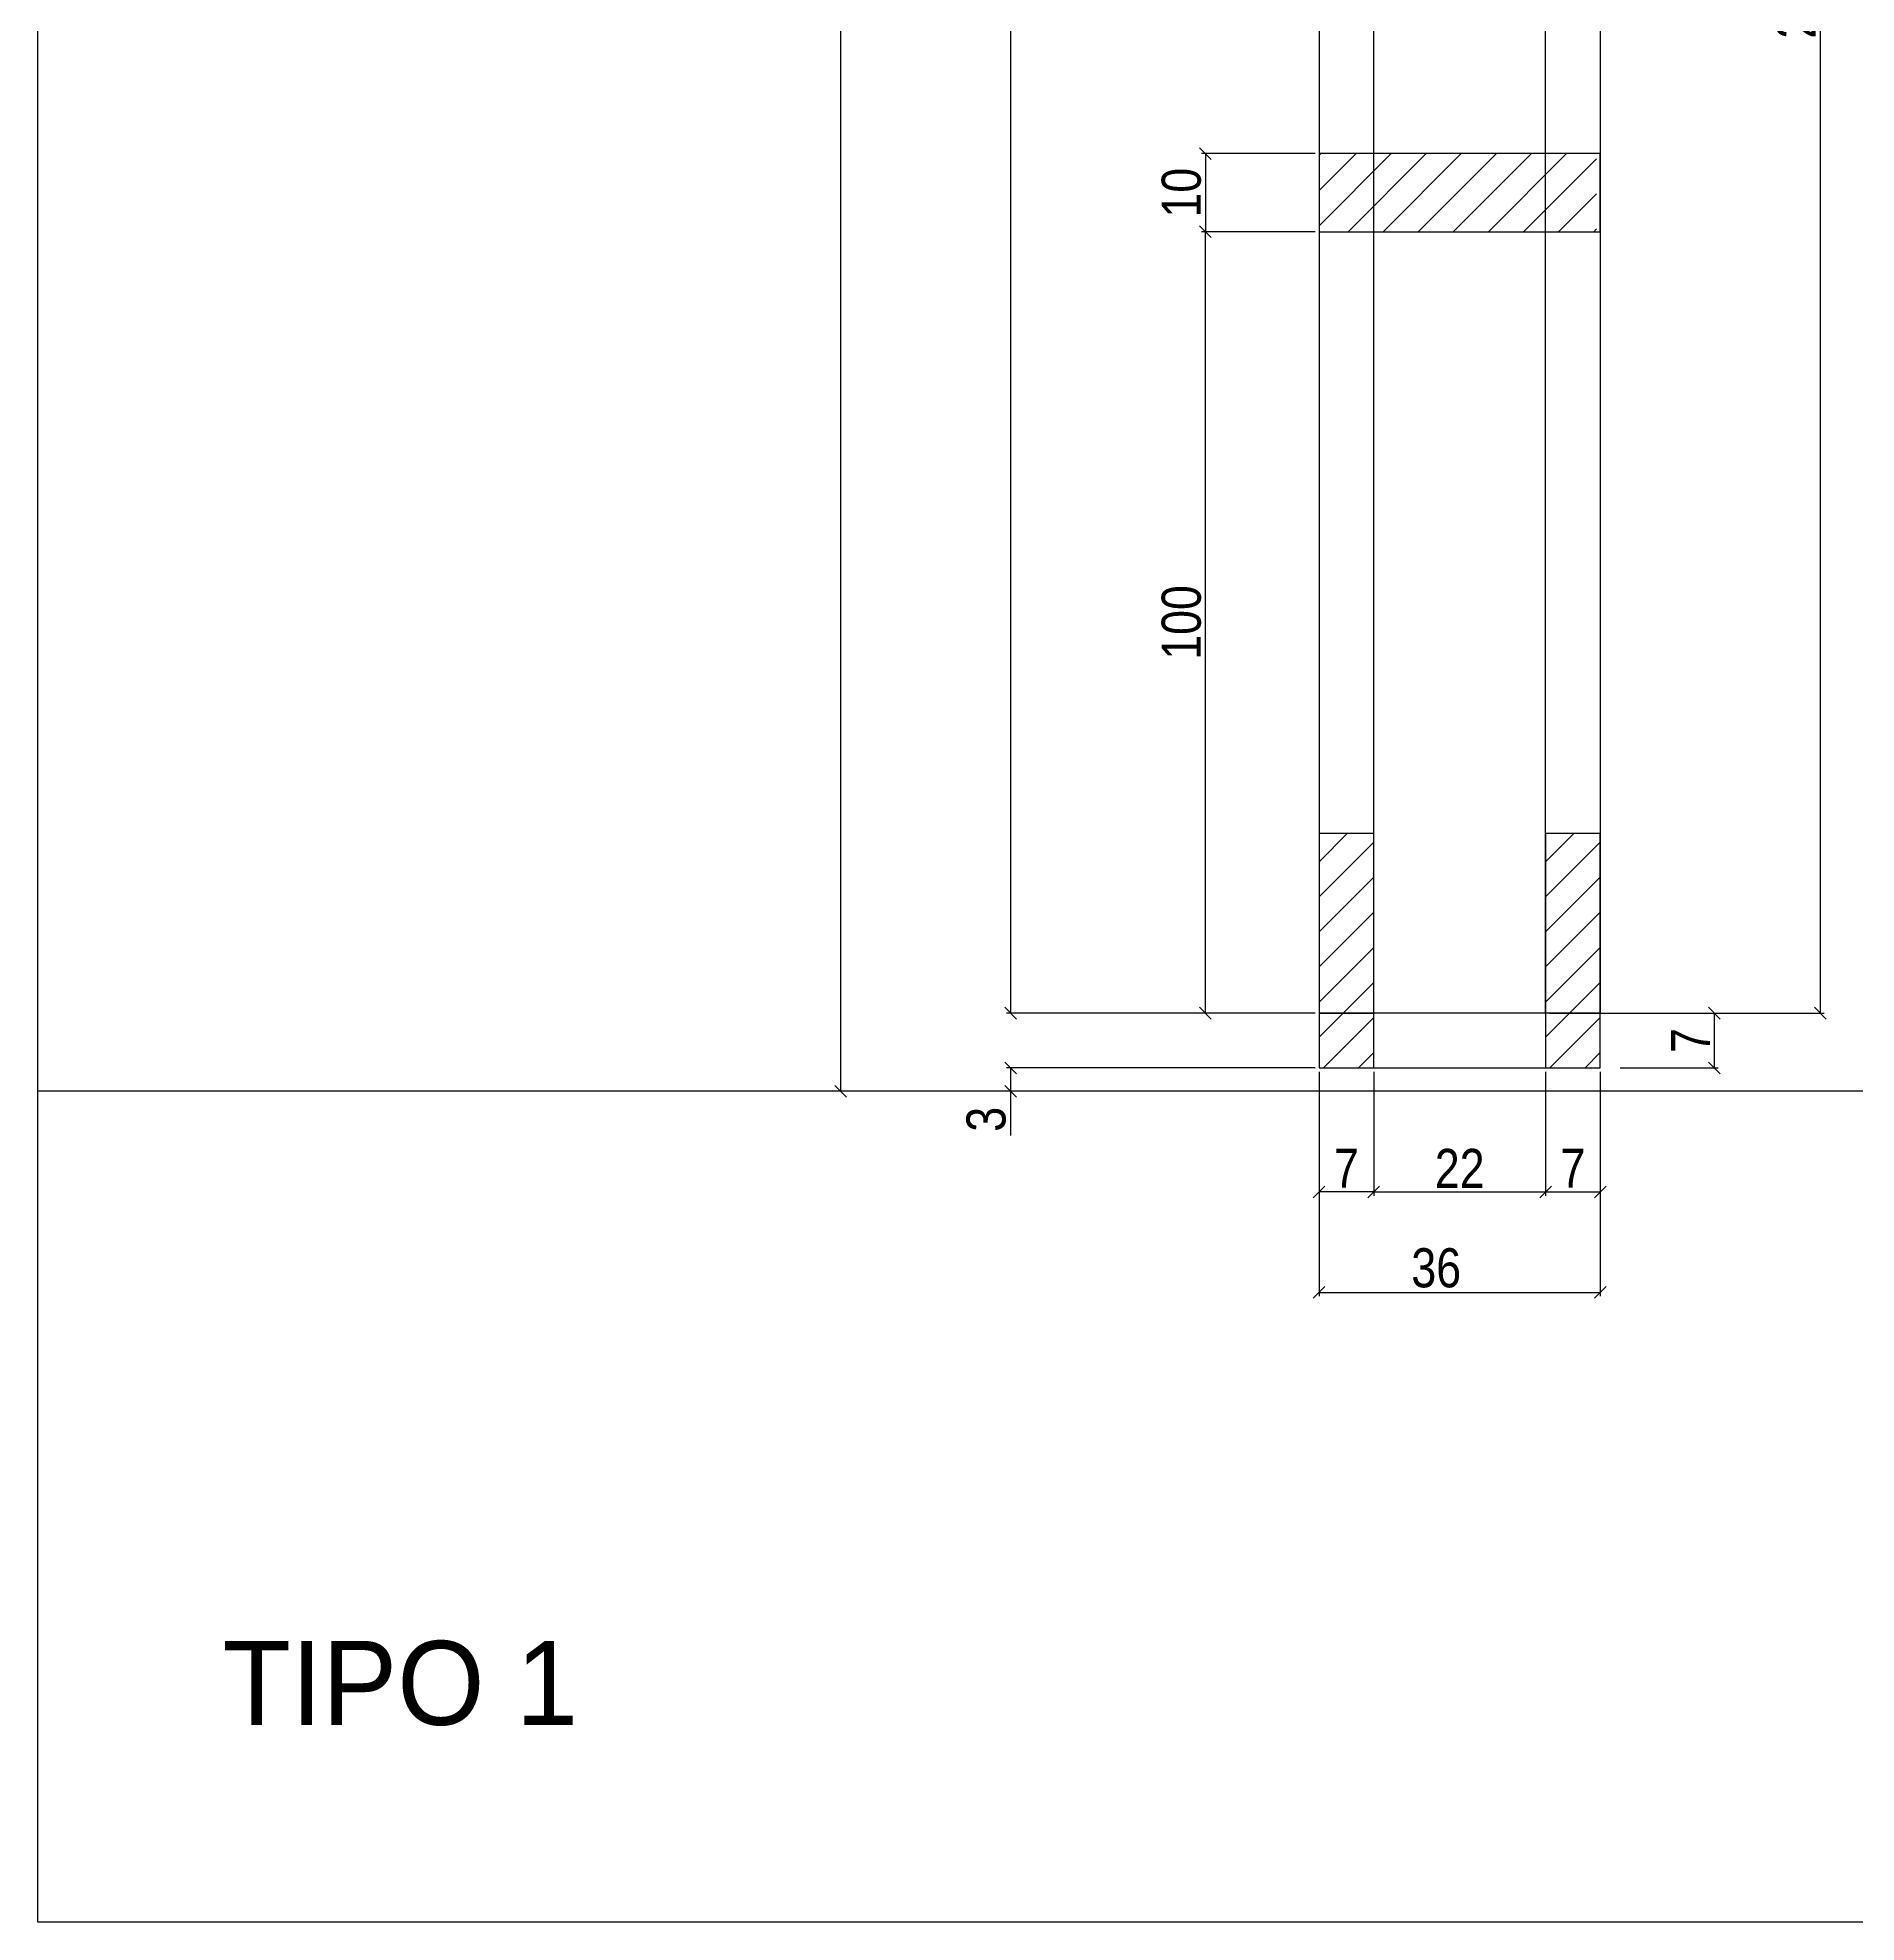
# Model space of a CAD drawing. Extents: x 17311 to 161354, y 153625 to 210355.
# Drawn here: x 17744.1 to 18209.6, y 206377.1 to 206859.5 of the extents above; entities that cross this region are included whole.
import ezdxf

# ---------------------------------------------------------------- set-up
doc = ezdxf.new("R2010")
doc.units = 0
doc.layers.get('0').update_dxf_attribs({"linetype": 'CONTINUOUS'})
doc.layers.get('DEFPOINTS').update_dxf_attribs({"linetype": 'CONTINUOUS'})
for name, color, linetype in [('8', 111, 'CONTINUOUS'), ('COTA', 241, 'CONTINUOUS'), ('detalhes', 4, 'CONTINUOUS'), ('Painéis', 200, 'CONTINUOUS'), ('SARR_7x7', 40, 'CONTINUOUS'), ('TIRAS REESCORAMENTO', 252, 'CONTINUOUS')]:
    doc.layers.add(name, color=color, linetype=linetype)
doc.styles.add('COTA TECNICA 2X', font='techl___.ttf', dxfattribs={"height": 10})
doc.styles.add('ROMAS860', font='ROMAS860.SHX', dxfattribs={"height": 8.5})
doc.dimstyles.new('SECAO', dxfattribs={"dimscale": 0.333333, "dimtxt": 5, "dimasz": 9, "dimexe": 3, "dimexo": 3, "dimgap": 3, "dimtad": 1, "dimdec": 1, "dimlfac": 0.5, "dimzin": 12, "dimdsep": 46, "dimtxsty": 'COTA TECNICA 2X', "dimblk1": 'OBLIQUE', "dimblk2": 'OBLIQUE', "dimsah": 1, "dimcen": 0.9, "dimclrd": 4, "dimclre": 4, "dimclrt": 240, "dimadec": 1, "dimazin": 3, "dimtfac": 1, "dimtdec": 1, "dimtmove": 0, "dimatfit": 3, "dimfxl": 1, "dimtolj": 1, "dimtzin": 12, "dimarcsym": 0})

# ---------------------------------------------------------------- blocks, each defined once
blk = doc.blocks.new('_Oblique')
at = {"color": 0, "linetype": 'ByBlock', "lineweight": -2}
blk.add_line((-0.5, -0.5), (0.5, 0.5), dxfattribs=at)
blk = doc.blocks.new('*D4027')
at = {"layer": 'DEFPOINTS', "color": 0, "transparency": 16777216}
for p in [(18072.06, 207159.86), (17993.11, 206609.77), (18072.06, 206609.77)]:
    blk.add_point(p, dxfattribs=at)
at = {"layer": 'detalhes', "color": 4, "lineweight": -2, "transparency": 16777216}
for p, q in [((18071.06, 207159.86), (17992.11, 207159.86)), ((17993.11, 207159.86), (17993.11, 206609.77)), ((18071.06, 206609.77), (17992.11, 206609.77))]:
    blk.add_line(p, q, dxfattribs=at)
at = {"layer": 'detalhes', "color": 4, "lineweight": -2, "transparency": 16777216, "xscale": 3, "yscale": 3, "zscale": 3}
for p, rotation in [((17993.11, 207159.86), 90), ((17993.11, 206609.77), 270)]:
    blk.add_blockref('_Oblique', p, dxfattribs=dict(at, rotation=rotation))
at = {"layer": 'detalhes', "color": 240, "transparency": 16777216, "insert": (17987, 206884.82), "char_height": 10, "attachment_point": 5, "rotation": 90, "style": 'COTA TECNICA 2X'}
blk.add_mtext('\\A1;275', dxfattribs=at)
blk = doc.blocks.new('*D4028')
at = {"layer": 'DEFPOINTS', "color": 0, "transparency": 16777216}
for p in [(18072.06, 206595.77), (18144.06, 206595.77), (18144.06, 206538.31)]:
    blk.add_point(p, dxfattribs=at)
at = {"layer": 'detalhes', "color": 4, "lineweight": -2, "transparency": 16777216}
for p, q in [((18072.06, 206594.77), (18072.06, 206537.31)), ((18144.06, 206594.77), (18144.06, 206537.31)), ((18072.06, 206538.31), (18144.06, 206538.31))]:
    blk.add_line(p, q, dxfattribs=at)
at = {"layer": 'detalhes', "color": 4, "lineweight": -2, "transparency": 16777216, "xscale": 3, "yscale": 3, "zscale": 3, "rotation": 180}
blk.add_blockref('_Oblique', (18072.06, 206538.31), dxfattribs=at)
at = {"layer": 'detalhes', "color": 4, "lineweight": -2, "transparency": 16777216, "xscale": 3, "yscale": 3, "zscale": 3}
blk.add_blockref('_Oblique', (18144.06, 206538.31), dxfattribs=at)
at = {"layer": 'detalhes', "color": 240, "transparency": 16777216, "insert": (18102.06, 206544.53), "char_height": 10, "attachment_point": 5, "style": 'COTA TECNICA 2X'}
blk.add_mtext('\\A1;36', dxfattribs=at)
blk = doc.blocks.new('*D4029')
at = {"layer": 'DEFPOINTS', "color": 0, "transparency": 16777216}
for p in [(18086.06, 206595.77), (18130.06, 206595.77), (18130.06, 206564.03)]:
    blk.add_point(p, dxfattribs=at)
at = {"layer": 'detalhes', "color": 4, "lineweight": -2, "transparency": 16777216}
for p, q in [((18086.06, 206594.77), (18086.06, 206563.03)), ((18130.06, 206594.77), (18130.06, 206563.03)), ((18086.06, 206564.03), (18130.06, 206564.03))]:
    blk.add_line(p, q, dxfattribs=at)
at = {"layer": 'detalhes', "color": 4, "lineweight": -2, "transparency": 16777216, "xscale": 3, "yscale": 3, "zscale": 3, "rotation": 180}
blk.add_blockref('_Oblique', (18086.06, 206564.03), dxfattribs=at)
at = {"layer": 'detalhes', "color": 4, "lineweight": -2, "transparency": 16777216, "xscale": 3, "yscale": 3, "zscale": 3}
blk.add_blockref('_Oblique', (18130.06, 206564.03), dxfattribs=at)
at = {"layer": 'detalhes', "color": 240, "transparency": 16777216, "insert": (18108.06, 206570.03), "char_height": 10, "attachment_point": 5, "style": 'COTA TECNICA 2X'}
blk.add_mtext('\\A1;22', dxfattribs=at)
blk = doc.blocks.new('*D4030')
at = {"layer": 'DEFPOINTS', "color": 0, "transparency": 16777216}
for p in [(18130.06, 206564.03), (18144.06, 206564.03), (18144.06, 206564.03)]:
    blk.add_point(p, dxfattribs=at)
at = {"layer": 'detalhes', "color": 4, "lineweight": -2, "transparency": 16777216}
blk.add_line((18130.06, 206564.03), (18144.06, 206564.03), dxfattribs=at)
at = {"layer": 'detalhes', "color": 4, "lineweight": -2, "transparency": 16777216, "xscale": 3, "yscale": 3, "zscale": 3, "rotation": 180}
blk.add_blockref('_Oblique', (18130.06, 206564.03), dxfattribs=at)
at = {"layer": 'detalhes', "color": 4, "lineweight": -2, "transparency": 16777216, "xscale": 3, "yscale": 3, "zscale": 3}
blk.add_blockref('_Oblique', (18144.06, 206564.03), dxfattribs=at)
at = {"layer": 'detalhes', "color": 240, "transparency": 16777216, "insert": (18137.06, 206570.11), "char_height": 10, "attachment_point": 5, "style": 'COTA TECNICA 2X'}
blk.add_mtext('\\A1;7', dxfattribs=at)
blk = doc.blocks.new('*D4031')
at = {"layer": 'DEFPOINTS', "color": 0, "transparency": 16777216}
for p in [(18072.06, 206564.03), (18072.06, 206564.03), (18086.06, 206564.03)]:
    blk.add_point(p, dxfattribs=at)
at = {"layer": 'detalhes', "color": 4, "lineweight": -2, "transparency": 16777216}
blk.add_line((18086.06, 206564.03), (18072.06, 206564.03), dxfattribs=at)
at = {"layer": 'detalhes', "color": 4, "lineweight": -2, "transparency": 16777216, "xscale": 3, "yscale": 3, "zscale": 3, "rotation": 180}
blk.add_blockref('_Oblique', (18072.06, 206564.03), dxfattribs=at)
at = {"layer": 'detalhes', "color": 4, "lineweight": -2, "transparency": 16777216, "xscale": 3, "yscale": 3, "zscale": 3}
blk.add_blockref('_Oblique', (18086.06, 206564.03), dxfattribs=at)
at = {"layer": 'detalhes', "color": 240, "transparency": 16777216, "insert": (18079.06, 206570.11), "char_height": 10, "attachment_point": 5, "style": 'COTA TECNICA 2X'}
blk.add_mtext('\\A1;7', dxfattribs=at)
blk = doc.blocks.new('*D4032')
at = {"layer": 'DEFPOINTS', "color": 0, "transparency": 16777216}
for p in [(18072.06, 206829.79), (18042.97, 206809.79), (18072.06, 206809.79)]:
    blk.add_point(p, dxfattribs=at)
at = {"layer": 'detalhes', "color": 4, "lineweight": -2, "transparency": 16777216}
for p, q in [((18071.06, 206829.79), (18041.97, 206829.79)), ((18042.97, 206829.79), (18042.97, 206809.79)), ((18071.06, 206809.79), (18041.97, 206809.79))]:
    blk.add_line(p, q, dxfattribs=at)
at = {"layer": 'detalhes', "color": 4, "lineweight": -2, "transparency": 16777216, "xscale": 3, "yscale": 3, "zscale": 3}
for p, rotation in [((18042.97, 206829.79), 90), ((18042.97, 206809.79), 270)]:
    blk.add_blockref('_Oblique', p, dxfattribs=dict(at, rotation=rotation))
at = {"layer": 'detalhes', "color": 240, "transparency": 16777216, "insert": (18036.86, 206819.79), "char_height": 10, "attachment_point": 5, "rotation": 90, "style": 'COTA TECNICA 2X'}
blk.add_mtext('\\A1;10', dxfattribs=at)
blk = doc.blocks.new('*D4035')
at = {"layer": 'DEFPOINTS', "color": 0, "transparency": 16777216}
for p in [(18086.06, 207165.86), (17949.6, 206589.77), (18072.06, 206589.77)]:
    blk.add_point(p, dxfattribs=at)
at = {"layer": 'detalhes', "color": 4, "lineweight": -2, "transparency": 16777216}
for p, q in [((18085.06, 207165.86), (17948.6, 207165.86)), ((17949.6, 207165.86), (17949.6, 206589.77)), ((18071.06, 206589.77), (17948.6, 206589.77))]:
    blk.add_line(p, q, dxfattribs=at)
at = {"layer": 'detalhes', "color": 4, "lineweight": -2, "transparency": 16777216, "xscale": 3, "yscale": 3, "zscale": 3}
for p, rotation in [((17949.6, 207165.86), 90), ((17949.6, 206589.77), 270)]:
    blk.add_blockref('_Oblique', p, dxfattribs=dict(at, rotation=rotation))
at = {"layer": 'detalhes', "color": 240, "transparency": 16777216, "insert": (17943.51, 206877.82), "char_height": 10, "attachment_point": 5, "rotation": 90, "style": 'COTA TECNICA 2X'}
blk.add_mtext('\\A1;288', dxfattribs=at)
blk = doc.blocks.new('*D4036')
at = {"layer": 'DEFPOINTS', "color": 0, "transparency": 16777216}
for p in [(18072.06, 206595.77), (17993.11, 206589.77), (18072.06, 206589.77)]:
    blk.add_point(p, dxfattribs=at)
at = {"layer": 'detalhes', "color": 4, "lineweight": -2, "transparency": 16777216}
for p, q in [((18071.06, 206595.77), (17992.11, 206595.77)), ((17993.11, 206595.77), (17993.11, 206589.77)), ((18071.06, 206589.77), (17992.11, 206589.77)), ((17993.11, 206589.77), (17993.11, 206578.44))]:
    blk.add_line(p, q, dxfattribs=at)
at = {"layer": 'detalhes', "color": 4, "lineweight": -2, "transparency": 16777216, "xscale": 3, "yscale": 3, "zscale": 3}
for p, rotation in [((17993.11, 206595.77), 90), ((17993.11, 206589.77), 270)]:
    blk.add_blockref('_Oblique', p, dxfattribs=dict(at, rotation=rotation))
at = {"layer": 'detalhes', "color": 240, "transparency": 16777216, "insert": (17986.89, 206582.61), "char_height": 10, "attachment_point": 5, "rotation": 90, "style": 'COTA TECNICA 2X'}
blk.add_mtext('\\A1;3', dxfattribs=at)
blk = doc.blocks.new('*D4039')
at = {"layer": 'DEFPOINTS', "color": 0, "transparency": 16777216}
for p in [(18042.97, 206809.79), (18072.06, 206809.79), (18071.06, 206609.77)]:
    blk.add_point(p, dxfattribs=at)
at = {"layer": 'detalhes', "color": 4, "lineweight": -2, "transparency": 16777216}
for p, q in [((18071.06, 206809.79), (18041.97, 206809.79)), ((18042.97, 206609.77), (18042.97, 206809.79)), ((18070.06, 206609.77), (18041.97, 206609.77))]:
    blk.add_line(p, q, dxfattribs=at)
at = {"layer": 'detalhes', "color": 4, "lineweight": -2, "transparency": 16777216, "xscale": 3, "yscale": 3, "zscale": 3}
for p, rotation in [((18042.97, 206809.79), 90), ((18042.97, 206609.77), 270)]:
    blk.add_blockref('_Oblique', p, dxfattribs=dict(at, rotation=rotation))
at = {"layer": 'detalhes', "color": 240, "transparency": 16777216, "insert": (18036.86, 206709.78), "char_height": 10, "attachment_point": 5, "rotation": 90, "style": 'COTA TECNICA 2X'}
blk.add_mtext('\\A1;100', dxfattribs=at)
blk = doc.blocks.new('*D4042')
at = {"layer": 'DEFPOINTS', "color": 0, "transparency": 16777216}
for p in [(18145.06, 207127.74), (18145.06, 206609.77), (18200.36, 206609.77)]:
    blk.add_point(p, dxfattribs=at)
at = {"layer": 'detalhes', "color": 4, "lineweight": -2, "transparency": 16777216}
for p, q in [((18146.06, 207127.74), (18201.36, 207127.74)), ((18200.36, 207127.74), (18200.36, 206609.77)), ((18146.06, 206609.77), (18201.36, 206609.77))]:
    blk.add_line(p, q, dxfattribs=at)
at = {"layer": 'detalhes', "color": 4, "lineweight": -2, "transparency": 16777216, "xscale": 3, "yscale": 3, "zscale": 3}
for p, rotation in [((18200.36, 207127.74), 90), ((18200.36, 206609.77), 270)]:
    blk.add_blockref('_Oblique', p, dxfattribs=dict(at, rotation=rotation))
at = {"layer": 'detalhes', "color": 240, "transparency": 16777216, "insert": (18194.22, 206868.75), "char_height": 10, "attachment_point": 5, "rotation": 90, "style": 'COTA TECNICA 2X'}
blk.add_mtext('\\A1;259', dxfattribs=at)
blk = doc.blocks.new('*D4043')
at = {"layer": 'DEFPOINTS', "color": 0, "transparency": 16777216}
for p in [(18130.06, 206609.77), (18148.12, 206595.77), (18173.21, 206595.77)]:
    blk.add_point(p, dxfattribs=at)
at = {"layer": 'detalhes', "color": 4, "lineweight": -2, "transparency": 16777216}
for p, q in [((18131.06, 206609.77), (18174.21, 206609.77)), ((18173.21, 206609.77), (18173.21, 206595.77)), ((18149.12, 206595.77), (18174.21, 206595.77))]:
    blk.add_line(p, q, dxfattribs=at)
at = {"layer": 'detalhes', "color": 4, "lineweight": -2, "transparency": 16777216, "xscale": 3, "yscale": 3, "zscale": 3}
for p, rotation in [((18173.21, 206609.77), 90), ((18173.21, 206595.77), 270)]:
    blk.add_blockref('_Oblique', p, dxfattribs=dict(at, rotation=rotation))
at = {"layer": 'detalhes', "color": 240, "transparency": 16777216, "insert": (18167.14, 206602.77), "char_height": 10, "attachment_point": 5, "rotation": 90, "style": 'COTA TECNICA 2X'}
blk.add_mtext('\\A1;7', dxfattribs=at)

msp = doc.modelspace()

# ---------------------------------------------------------------- hatches: boundary and pattern name
at = {"layer": 'COTA'}
h = msp.add_hatch(dxfattribs=at)
h.set_pattern_fill('ANSI31', color=256, scale=2, style=0)
h.set_pattern_definition([(45, (-8065.539, 9536.995), (-4.49012806, 4.49012806), [])])
h.paths.add_polyline_path([(18143.06, 206829.79), (18072.06, 206829.79), (18072.06, 206809.79), (18143.06, 206809.79)])
h = msp.add_hatch(dxfattribs=at)
h.set_pattern_fill('ANSI31', color=256, scale=2, style=0)
h.set_pattern_definition([(45, (-1772.1534, 200786.58), (-4.490128, 4.490128), [])])
h.paths.add_polyline_path([(18072.06, 206595.77), (18086.06, 206595.77), (18086.06, 206655.77), (18072.06, 206655.77)])
h = msp.add_hatch(dxfattribs=at)
h.set_pattern_fill('ANSI31', color=256, scale=2, style=0)
h.set_pattern_definition([(45, (-1714.1534, 200786.58), (-4.490128, 4.490128), [])])
h.paths.add_polyline_path([(18130.06, 206595.77), (18144.06, 206595.77), (18144.06, 206655.77), (18130.06, 206655.77)])

# ---------------------------------------------------------------- linework, layer by layer
at = {"linetype": 'Continuous'}
msp.add_lwpolyline([(18094.06, 206595.77), (18144.06, 206595.77), (18144.06, 206609.77), (18072.06, 206609.77), (18072.06, 206595.77), (18094.06, 206595.77)], dxfattribs=at)
at = {"layer": '8', "color": 5, "linetype": 'Continuous'}
msp.add_lwpolyline([(18340.91, 206377.07), (17744.1, 206377.07), (17744.1, 207341.85), (18340.91, 207341.85)], close=True, dxfattribs=at)
at = {"layer": 'Painéis'}
msp.add_lwpolyline([(18072.06, 206809.79), (18144.06, 206809.79), (18144.06, 206829.79), (18072.06, 206829.79), (18072.06, 206809.79)], dxfattribs=at)
for points in [[(18072.06, 206595.77), (18086.06, 206595.77), (18086.06, 206655.77), (18072.06, 206655.77)], [(18130.06, 206595.77), (18144.06, 206595.77), (18144.06, 206655.77), (18130.06, 206655.77)]]:
    msp.add_lwpolyline(points, close=True, dxfattribs=at)
at = {"layer": 'SARR_7x7', "linetype": 'Continuous'}
for points in [[(18072.06, 206609.77), (18086.06, 206609.77), (18086.06, 207159.86), (18072.06, 207159.86)], [(18144.06, 206609.77), (18130.06, 206609.77), (18130.06, 207127.74), (18144.06, 207127.74)]]:
    msp.add_lwpolyline(points, close=True, dxfattribs=at)
at = {"layer": 'TIRAS REESCORAMENTO', "linetype": 'ByBlock'}
msp.add_line((22518.59, 206589.77), (17744.1, 206589.77), dxfattribs=at)

# ---------------------------------------------------------------- texts
at = {"linetype": 'Continuous', "style": 'ROMAS860'}
msp.add_text('TIPO 1', height=21.505, dxfattribs=at).set_placement((17791.38, 206427.59))

# ---------------------------------------------------------------- dimensions: what is measured, and where the dimension line sits
at = {"layer": 'detalhes', "color": 3}
for base, p1, p2, picture, middle in [((17949.6, 206589.77), (18086.06, 207165.86), (18072.06, 206589.77), '*D4035', (17943.51, 206877.82)), ((17993.11, 206609.77), (18072.06, 207159.86), (18072.06, 206609.77), '*D4027', (17987, 206884.82)), ((18200.36, 206609.77), (18145.06, 207127.74), (18145.06, 206609.77), '*D4042', (18194.22, 206868.75)), ((18042.97, 206809.79), (18072.06, 206829.79), (18072.06, 206809.79), '*D4032', (18036.86, 206819.79)), ((18042.97, 206809.79), (18071.06, 206609.77), (18072.06, 206809.79), '*D4039', (18036.86, 206709.78)), ((18173.21, 206595.77), (18130.06, 206609.77), (18148.12, 206595.77), '*D4043', (18167.14, 206602.77)), ((17993.11, 206589.77), (18072.06, 206595.77), (18072.06, 206589.77), '*D4036', (17986.89, 206582.61))]:
    dim = msp.add_linear_dim(base=base, p1=p1, p2=p2, angle=90, dimstyle='SECAO', dxfattribs=at)
    dim.commit()
    dim.dimension.update_dxf_attribs({"geometry": picture, "text_midpoint": middle})
for base, p1, p2, picture, middle in [((18144.06, 206538.31), (18072.06, 206595.77), (18144.06, 206595.77), '*D4028', (18102.06, 206538.31)), ((18130.06, 206564.03), (18086.06, 206595.77), (18130.06, 206595.77), '*D4029', (18108.06, 206564.03)), ((18144.06, 206564.03), (18130.06, 206564.03), (18144.06, 206564.03), '*D4030', (18137.06, 206564.03))]:
    dim = msp.add_linear_dim(base=base, p1=p1, p2=p2, dimstyle='SECAO', dxfattribs=at)
    dim.commit()
    dim.dimension.update_dxf_attribs({"geometry": picture, "text_midpoint": middle, "dimtype": 160})
dim = msp.add_linear_dim(base=(18072.06, 206564.03), p1=(18086.06, 206564.03), p2=(18072.06, 206564.03), dimstyle='SECAO', dxfattribs=at)
dim.commit()
dim.dimension.update_dxf_attribs({"geometry": '*D4031', "text_midpoint": (18079.06, 206570.11)})

doc.saveas('drawing.dxf')
